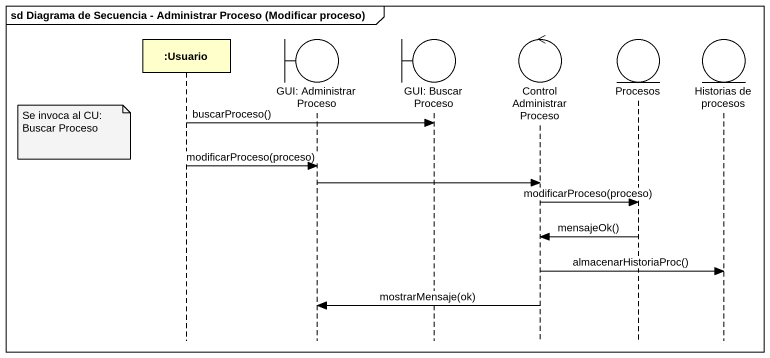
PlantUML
@startuml
mainframe sd Diagrama de Secuencia - Administrar Proceso (Modificar proceso)
hide footbox
participant ":Usuario" as Usuario
boundary "GUI: Administrar Proceso" as GUI_Administrar_Proceso
boundary "GUI: Buscar Proceso" as GUI_Buscar_Proceso
control "Control Administrar Proceso" as Control_Administrar_Proceso
entity Procesos
entity "Historias de procesos" as Historias_de_procesos

Usuario -> GUI_Buscar_Proceso : buscarProceso()
note left of Usuario : Se invoca al CU: Buscar Proceso
Usuario -> GUI_Administrar_Proceso : modificarProceso(proceso)
GUI_Administrar_Proceso -> Control_Administrar_Proceso
Control_Administrar_Proceso -> Procesos : modificarProceso(proceso)
Procesos -> Control_Administrar_Proceso : mensajeOk()
Control_Administrar_Proceso -> Historias_de_procesos : almacenarHistoriaProc()
Control_Administrar_Proceso -> GUI_Administrar_Proceso : mostrarMensaje(ok)
@enduml
